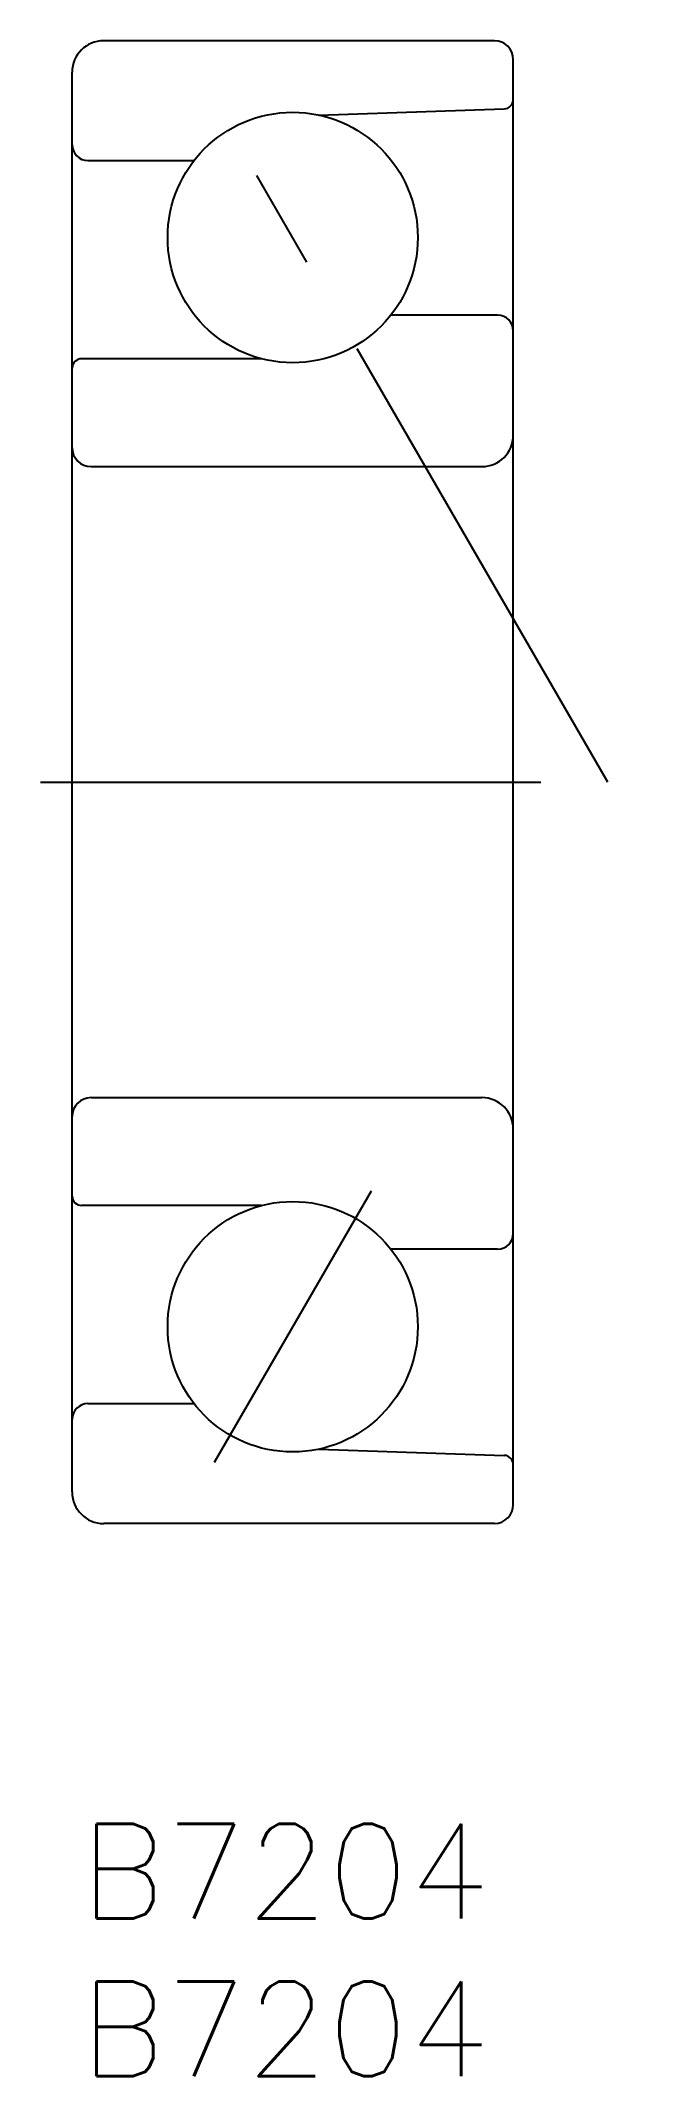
# Model space of a CAD drawing. Extents: x -1 to 18, y -7.5 to 57.
import ezdxf
from ezdxf.enums import TextEntityAlignment as Align

# ---------------------------------------------------------------- set-up
doc = ezdxf.new("R2010")
doc.units = 0
doc.header["$LTSCALE"] = 0.5
doc.linetypes.add('CENTER', pattern=[50.8, 31.75, -6.35, 6.35, -6.35])
for name, color, linetype in [('MSM_CENTER', 1, 'CENTER'), ('MSM_CONTINUOUS', 7, 'CONTINUOUS'), ('MSM_PART_NUMBER', 7, 'CONTINUOUS')]:
    doc.layers.add(name, color=color, linetype=linetype)
doc.styles.get("Standard").update_dxf_attribs({"font": 'txt.shx', "height": 3, "bigfont": 'bigfont.shx'})

msp = doc.modelspace()

# ---------------------------------------------------------------- linework, layer by layer
at = {"layer": 'MSM_CENTER'}
for p, q in [((17, 33.52), (4.509, 55.081)), ((-1, 33.52), (18, 33.52)), ((9.491, 20.557), (4.509, 11.958))]:
    msp.add_line(p, q, dxfattribs=at)
at = {"layer": 'MSM_CONTINUOUS'}
for p, q in [((13.4, 57.02), (1, 57.02)), ((14, 10.62), (14, 56.42)), ((0, 11.02), (0, 56.02)), ((7.825, 54.664), (13.71, 54.859)), ((0.5, 53.22), (3.868, 53.22)), ((13.5, 48.32), (10.113, 48.32)), ((6.005, 46.94), (0.3, 46.94)), ((0.6, 43.52), (13, 43.52)), ((14, 33.52), (14, 33.52)), ((0.6, 23.52), (13, 23.52)), ((14, 22.07), (14, 22.07)), ((6.005, 20.1), (0.3, 20.1)), ((13.5, 18.72), (10.113, 18.72)), ((0.5, 13.82), (3.868, 13.82)), ((7.825, 12.376), (13.71, 12.18)), ((13.4, 10.02), (1, 10.02))]:
    msp.add_line(p, q, dxfattribs=at)
for centre in [(7, 50.782), (7, 16.258)]:
    msp.add_circle(centre, 3.969, dxfattribs=at)
for centre, radius, start, end in [((1, 56.02), 1, 90, 180), ((13.4, 56.42), 0.6, 0, 90), ((13.7, 55.159), 0.3, 271.90143, 0), ((0.5, 53.72), 0.5, 180, 270), ((13.5, 47.82), 0.5, 0, 90), ((0.3, 46.64), 0.3, 90, 180), ((13, 44.52), 1, 270, 0), ((0.6, 44.12), 0.6, 180, 270), ((0.6, 22.92), 0.6, 90, 180), ((13, 22.52), 1, 0, 90), ((0.3, 20.4), 0.3, 180, 270), ((13.5, 19.22), 0.5, 270, 0), ((0.5, 13.32), 0.5, 90, 180), ((13.7, 11.88), 0.3, 0, 88.09857), ((1, 11.02), 1, 180, 270), ((13.4, 10.62), 0.6, 270, 0)]:
    msp.add_arc(centre, radius, start, end, dxfattribs=at)

# ---------------------------------------------------------------- texts
at = {"layer": 'MSM_PART_NUMBER'}
for p in [(6.753, -3.4), (6.75, -8.4)]:
    msp.add_text('B7204', height=3, dxfattribs=at).set_placement(p, align=Align.BOTTOM_CENTER)

doc.saveas('drawing.dxf')
